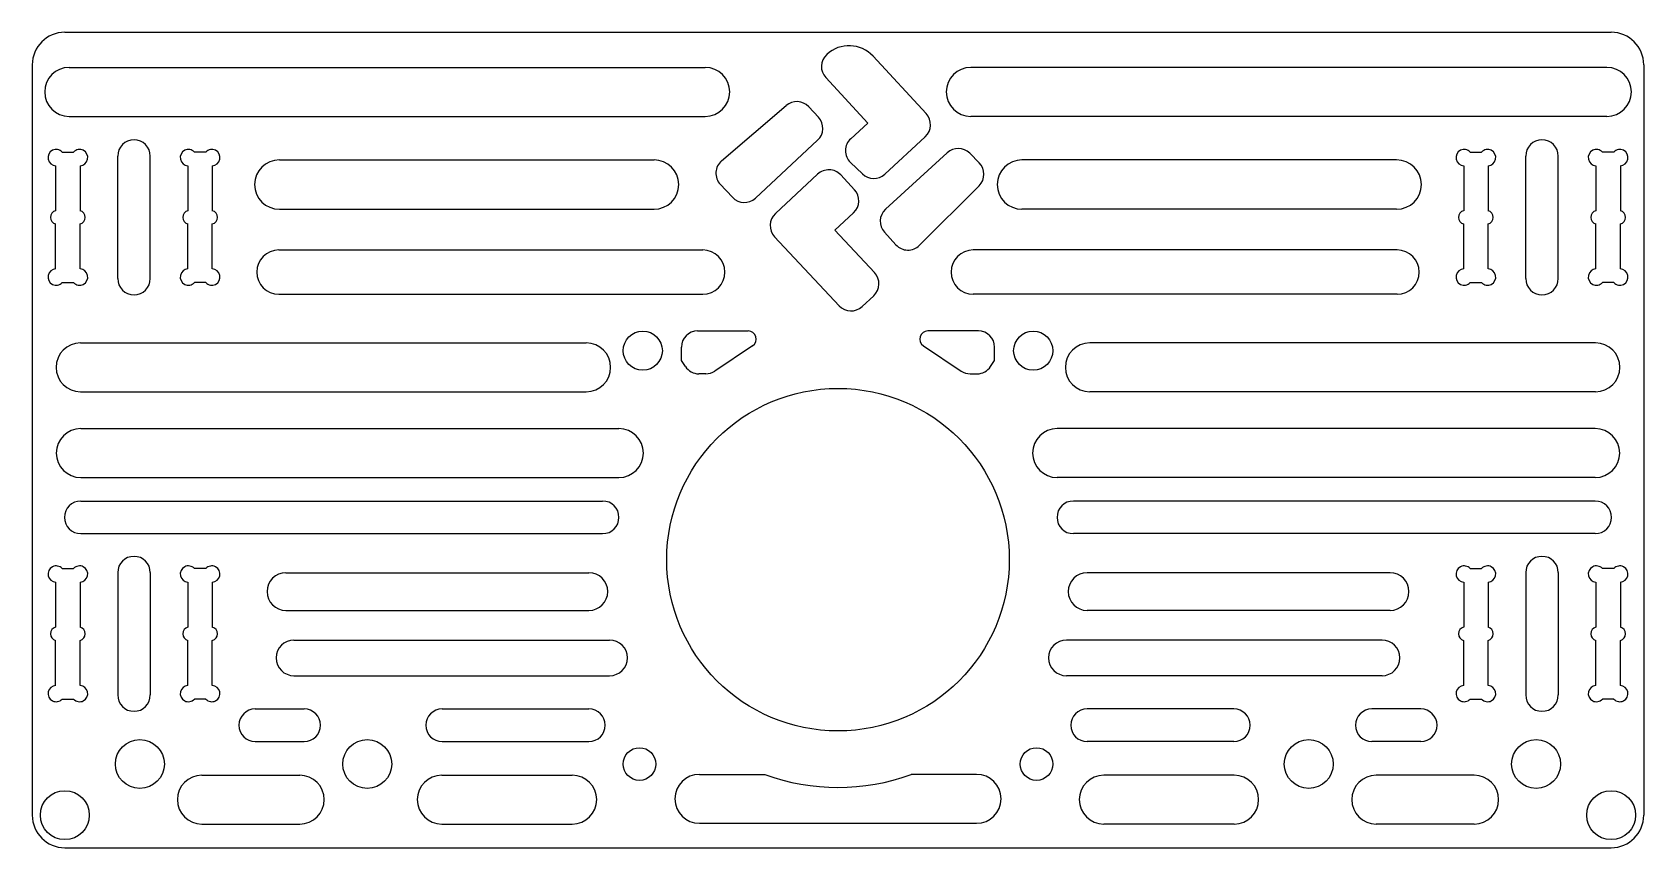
# Model space of a CAD drawing. Header units: millimetres. Extents: x 3.7 to 102.5, y 4.8 to 54.8.
import ezdxf

# ---------------------------------------------------------------- set-up
doc = ezdxf.new("R2010")
doc.units = ezdxf.units.MM

msp = doc.modelspace()

# ---------------------------------------------------------------- linework, layer by layer
at = {"color": 7, "linetype": 'Continuous', "lineweight": 25}
for p, q in [((5.666, 54.785), (100.466, 54.785)), ((52.374, 53.414), (52.388, 53.427)), ((3.666, 52.785), (3.666, 6.785)), ((5.931, 52.624), (44.931, 52.624)), ((58.471, 49.793), (55.214, 53.316)), ((100.208, 52.624), (61.201, 52.624)), ((102.466, 52.785), (102.466, 6.785)), ((54.889, 49.219), (52.318, 52.001)), ((5.931, 49.624), (44.931, 49.624)), ((45.931, 46.903), (49.887, 50.292)), ((51.269, 50.214), (51.867, 49.572)), ((100.208, 49.624), (61.201, 49.624)), ((53.845, 48.254), (54.889, 49.219)), ((5.504, 47.436), (6.202, 47.436)), ((14.307, 47.436), (13.609, 47.436)), ((51.816, 48.159), (48.008, 44.612)), ((55.932, 46.084), (58.415, 48.38)), ((91.826, 47.436), (92.524, 47.436)), ((100.629, 47.436), (99.931, 47.436)), ((5.103, 46.6), (5.103, 43.84)), ((6.603, 46.6), (6.603, 43.84)), ((8.906, 39.686), (8.906, 47.186)), ((10.906, 39.686), (10.906, 47.186)), ((13.208, 46.6), (13.208, 43.84)), ((14.708, 46.6), (14.708, 43.84)), ((18.816, 46.958), (41.786, 46.958)), ((54.56, 46.098), (53.831, 46.799)), ((59.759, 47.394), (55.978, 43.931)), ((61.717, 46.787), (61.142, 47.363)), ((87.316, 46.958), (64.346, 46.958)), ((91.425, 46.6), (91.425, 43.84)), ((92.925, 46.6), (92.925, 43.84)), ((95.227, 39.686), (95.227, 47.186)), ((97.227, 39.686), (97.227, 47.186)), ((99.53, 46.6), (99.53, 43.84)), ((101.03, 46.6), (101.03, 43.84)), ((46.594, 44.663), (45.85, 45.462)), ((49.229, 43.664), (51.818, 46.082)), ((53.231, 46.034), (54.074, 45.131)), ((58.062, 41.72), (61.717, 45.373)), ((18.816, 43.931), (41.786, 43.931)), ((54.026, 43.718), (52.879, 42.647)), ((87.316, 43.931), (64.346, 43.931)), ((5.103, 40.272), (5.103, 43.032)), ((6.603, 40.272), (6.603, 43.032)), ((13.208, 40.272), (13.208, 43.032)), ((14.708, 40.272), (14.708, 43.032)), ((52.879, 42.647), (55.308, 40.047)), ((55.915, 42.518), (56.617, 41.752)), ((91.425, 40.272), (91.425, 43.032)), ((92.925, 40.272), (92.925, 43.032)), ((99.53, 40.272), (99.53, 43.032)), ((101.03, 40.272), (101.03, 43.032)), ((53.135, 38.017), (49.181, 42.25)), ((18.79, 41.437), (44.774, 41.437)), ((87.343, 41.437), (61.359, 41.437)), ((5.504, 39.436), (6.202, 39.436)), ((14.307, 39.436), (13.609, 39.436)), ((18.79, 38.727), (44.774, 38.727)), ((55.26, 38.633), (54.549, 37.969)), ((87.343, 38.727), (61.359, 38.727)), ((91.826, 39.436), (92.524, 39.436)), ((100.629, 39.436), (99.931, 39.436)), ((6.629, 35.739), (37.629, 35.739)), ((44.462, 36.472), (47.555, 36.472)), ((61.671, 36.472), (58.578, 36.472)), ((99.504, 35.739), (68.504, 35.739)), ((43.462, 34.664), (43.462, 35.472)), ((43.712, 34.289), (43.462, 34.664)), ((47.832, 35.556), (45.516, 34.011)), ((58.301, 35.556), (60.617, 34.011)), ((62.421, 34.289), (62.671, 34.664)), ((62.671, 34.664), (62.671, 35.472)), ((44.961, 33.843), (44.544, 33.843)), ((61.172, 33.843), (61.589, 33.843)), ((6.629, 32.739), (37.629, 32.739)), ((99.504, 32.739), (68.504, 32.739)), ((6.638, 30.485), (39.638, 30.485)), ((99.495, 30.485), (66.495, 30.485)), ((6.638, 27.485), (39.638, 27.485)), ((99.495, 27.485), (66.495, 27.485)), ((6.638, 26.043), (38.638, 26.043)), ((99.495, 26.043), (67.495, 26.043)), ((6.638, 24.043), (38.638, 24.043)), ((99.495, 24.043), (67.495, 24.043)), ((5.504, 21.902), (6.202, 21.902)), ((14.307, 21.902), (13.609, 21.902)), ((91.826, 21.902), (92.524, 21.902)), ((100.629, 21.902), (99.931, 21.902)), ((5.103, 21.066), (5.103, 18.306)), ((6.603, 21.066), (6.603, 18.306)), ((8.906, 21.652), (8.906, 14.152)), ((10.906, 21.652), (10.906, 14.152)), ((13.208, 21.066), (13.208, 18.306)), ((14.708, 21.066), (14.708, 18.306)), ((19.219, 21.644), (37.796, 21.644)), ((86.914, 21.644), (68.337, 21.644)), ((91.425, 21.066), (91.425, 18.306)), ((92.925, 21.066), (92.925, 18.306)), ((95.227, 21.652), (95.227, 14.152)), ((97.227, 21.652), (97.227, 14.152)), ((99.53, 21.066), (99.53, 18.306)), ((101.03, 21.066), (101.03, 18.306)), ((19.219, 19.338), (37.796, 19.338)), ((86.914, 19.338), (68.337, 19.338)), ((5.103, 14.738), (5.103, 17.498)), ((6.603, 14.738), (6.603, 17.498)), ((13.208, 14.738), (13.208, 17.498)), ((14.708, 14.738), (14.708, 17.498)), ((19.711, 17.517), (39.065, 17.517)), ((86.422, 17.517), (67.068, 17.517)), ((91.425, 14.738), (91.425, 17.498)), ((92.925, 14.738), (92.925, 17.498)), ((99.53, 14.738), (99.53, 17.498)), ((101.03, 14.738), (101.03, 17.498)), ((19.711, 15.332), (39.065, 15.332)), ((86.422, 15.332), (67.068, 15.332)), ((5.504, 13.902), (6.202, 13.902)), ((14.307, 13.902), (13.609, 13.902)), ((91.826, 13.902), (92.524, 13.902)), ((100.629, 13.902), (99.931, 13.902)), ((17.338, 13.297), (20.338, 13.297)), ((28.796, 13.297), (37.796, 13.297)), ((77.337, 13.297), (68.337, 13.297)), ((88.795, 13.297), (85.795, 13.297)), ((17.338, 11.297), (20.338, 11.297)), ((28.796, 11.297), (37.796, 11.297)), ((77.337, 11.297), (68.337, 11.297)), ((88.795, 11.297), (85.795, 11.297)), ((14.066, 9.235), (20.066, 9.235)), ((28.776, 9.235), (36.776, 9.235)), ((44.566, 9.285), (48.582, 9.285)), ((61.566, 9.285), (57.551, 9.285)), ((77.356, 9.235), (69.356, 9.235)), ((92.066, 9.235), (86.066, 9.235)), ((14.066, 6.235), (20.066, 6.235)), ((28.776, 6.235), (36.776, 6.235)), ((44.566, 6.285), (61.566, 6.285)), ((77.356, 6.235), (69.356, 6.235)), ((92.066, 6.235), (86.066, 6.235)), ((5.666, 4.785), (100.466, 4.785))]:
    msp.add_line(p, q, dxfattribs=at)
for centre, radius in [((41.097, 35.261), 1.2), ((65.036, 35.261), 1.2), ((53.066, 22.447), 10.5), ((10.266, 9.919), 1.5), ((24.207, 9.919), 1.5), ((40.895, 9.919), 1), ((65.238, 9.919), 1), ((81.926, 9.919), 1.5), ((95.866, 9.919), 1.5), ((5.666, 6.785), 1.5), ((100.466, 6.785), 1.5)]:
    msp.add_circle(centre, radius, dxfattribs=at)
for centre, radius, start, end in [((5.666, 52.785), 2, 90, 180), ((100.466, 52.785), 2, 0, 90), ((53.052, 52.68), 1, 132.75239, 222.75239), ((53.745, 51.958), 2, 42.75239, 132.75239), ((5.931, 51.124), 1.5, 90, 270), ((44.931, 51.124), 1.5, 270, 90), ((61.201, 51.124), 1.5, 90, 270), ((100.208, 51.124), 1.5, 270, 90), ((50.537, 49.532), 1, 42.95833, 130.59182), ((51.135, 48.891), 1, 312.95833, 42.95833), ((57.736, 49.114), 1, 312.75239, 42.75239), ((5.135, 47.099), 0.5, 42.34236, 266.39583), ((6.572, 47.099), 0.5, 273.60417, 137.65764), ((9.906, 47.186), 1, 0, 180), ((13.24, 47.099), 0.5, 42.34236, 266.39583), ((14.677, 47.099), 0.5, 273.60417, 137.65764), ((54.524, 47.52), 1, 132.75239, 226.13107), ((60.434, 46.656), 1, 44.98222, 132.4803), ((91.456, 47.099), 0.5, 42.34236, 266.39583), ((92.893, 47.099), 0.5, 273.60417, 137.65764), ((96.227, 47.186), 1, 0, 180), ((99.561, 47.099), 0.5, 42.34236, 266.39583), ((100.998, 47.099), 0.5, 273.60417, 137.65764), ((18.816, 45.445), 1.514, 90, 270), ((41.786, 45.445), 1.514, 270, 90), ((46.582, 46.143), 1, 130.59182, 222.95833), ((61.01, 46.08), 1, 314.98222, 44.98222), ((64.346, 45.445), 1.514, 90, 270), ((87.316, 45.445), 1.514, 270, 90), ((52.5, 45.351), 1, 43.04998, 133.04998), ((55.253, 46.819), 1, 226.13107, 312.75239), ((47.326, 45.344), 1, 222.95833, 312.95833), ((53.343, 44.449), 1, 313.04998, 43.04998), ((5.207, 43.436), 0.417, 104.40614, 255.59386), ((6.499, 43.436), 0.417, 284.40614, 75.59386), ((13.312, 43.436), 0.417, 104.40614, 255.59386), ((14.604, 43.436), 0.417, 284.40614, 75.59386), ((49.911, 42.933), 1, 133.04998, 223.04998), ((56.653, 43.194), 1, 132.4803, 222.4803), ((91.528, 43.436), 0.417, 104.40614, 255.59386), ((92.821, 43.436), 0.417, 284.40614, 75.59386), ((99.634, 43.436), 0.417, 104.40614, 255.59386), ((100.926, 43.436), 0.417, 284.40614, 75.59386), ((57.355, 42.427), 1, 222.4803, 314.98222), ((18.79, 40.082), 1.355, 90, 270), ((44.774, 40.082), 1.355, 270, 90), ((61.359, 40.082), 1.355, 90, 270), ((87.343, 40.082), 1.355, 270, 90), ((5.135, 39.773), 0.5, 93.60417, 317.65764), ((6.572, 39.773), 0.5, 222.34236, 86.39583), ((9.906, 39.686), 1, 180, 0), ((13.24, 39.773), 0.5, 93.60417, 317.65764), ((14.677, 39.773), 0.5, 222.34236, 86.39583), ((54.577, 39.364), 1, 313.04998, 43.04998), ((91.456, 39.773), 0.5, 93.60417, 317.65764), ((92.893, 39.773), 0.5, 222.34236, 86.39583), ((96.227, 39.686), 1, 180, 0), ((99.561, 39.773), 0.5, 93.60417, 317.65764), ((100.998, 39.773), 0.5, 222.34236, 86.39583), ((53.866, 38.7), 1, 223.04998, 313.04998), ((6.629, 34.239), 1.5, 90, 270), ((37.629, 34.239), 1.5, 270, 90), ((44.462, 35.472), 1, 90, 180), ((47.555, 35.972), 0.5, 303.69007, 90), ((58.578, 35.972), 0.5, 90, 236.30993), ((61.671, 35.472), 1, 0, 90), ((68.504, 34.239), 1.5, 90, 270), ((99.504, 34.239), 1.5, 270, 90), ((44.544, 34.843), 1, 213.69007, 270), ((44.961, 34.843), 1, 270, 303.69007), ((61.172, 34.843), 1, 236.30993, 270), ((61.589, 34.843), 1, 270, 326.30993), ((6.638, 28.985), 1.5, 90, 270), ((39.638, 28.985), 1.5, 270, 90), ((66.495, 28.985), 1.5, 90, 270), ((99.495, 28.985), 1.5, 270, 90), ((6.638, 25.043), 1, 90, 270), ((38.638, 25.043), 1, 270, 90), ((67.495, 25.043), 1, 90, 270), ((99.495, 25.043), 1, 270, 90), ((5.135, 21.565), 0.5, 42.34236, 266.39583), ((6.572, 21.565), 0.5, 273.60417, 137.65764), ((9.906, 21.652), 1, 0, 180), ((13.24, 21.565), 0.5, 42.34236, 266.39583), ((14.677, 21.565), 0.5, 273.60417, 137.65764), ((91.456, 21.565), 0.5, 42.34236, 266.39583), ((92.893, 21.565), 0.5, 273.60417, 137.65764), ((96.227, 21.652), 1, 0, 180), ((99.561, 21.565), 0.5, 42.34236, 266.39583), ((100.998, 21.565), 0.5, 273.60417, 137.65764), ((19.219, 20.491), 1.153, 90, 270), ((37.796, 20.491), 1.153, 270, 90), ((68.337, 20.491), 1.153, 90, 270), ((86.914, 20.491), 1.153, 270, 90), ((5.207, 17.902), 0.417, 104.40614, 255.59386), ((6.499, 17.902), 0.417, 284.40614, 75.59386), ((13.312, 17.902), 0.417, 104.40614, 255.59386), ((14.604, 17.902), 0.417, 284.40614, 75.59386), ((91.528, 17.902), 0.417, 104.40614, 255.59386), ((92.821, 17.902), 0.417, 284.40614, 75.59386), ((99.634, 17.902), 0.417, 104.40614, 255.59386), ((100.926, 17.902), 0.417, 284.40614, 75.59386), ((19.711, 16.424), 1.092, 90, 270), ((39.065, 16.424), 1.092, 270, 90), ((67.068, 16.424), 1.092, 90, 270), ((86.422, 16.424), 1.092, 270, 90), ((5.135, 14.239), 0.5, 93.60417, 317.65764), ((6.572, 14.239), 0.5, 222.34236, 86.39583), ((9.906, 14.152), 1, 180, 0), ((13.24, 14.239), 0.5, 93.60417, 317.65764), ((14.677, 14.239), 0.5, 222.34236, 86.39583), ((91.456, 14.239), 0.5, 93.60417, 317.65764), ((92.893, 14.239), 0.5, 222.34236, 86.39583), ((96.227, 14.152), 1, 180, 0), ((99.561, 14.239), 0.5, 93.60417, 317.65764), ((100.998, 14.239), 0.5, 222.34236, 86.39583), ((17.338, 12.297), 1, 90, 270), ((20.338, 12.297), 1, 270, 90), ((28.796, 12.297), 1, 90, 270), ((37.796, 12.297), 1, 270, 90), ((68.337, 12.297), 1, 90, 270), ((77.337, 12.297), 1, 270, 90), ((85.795, 12.297), 1, 90, 270), ((88.795, 12.297), 1, 270, 90), ((14.066, 7.735), 1.5, 90, 270), ((20.066, 7.735), 1.5, 270, 90), ((28.776, 7.735), 1.5, 90, 270), ((36.776, 7.735), 1.5, 270, 90), ((44.566, 7.785), 1.5, 90, 270), ((53.066, 21.405), 12.923, 249.69804, 290.30196), ((61.566, 7.785), 1.5, 270, 90), ((69.356, 7.735), 1.5, 90, 270), ((77.356, 7.735), 1.5, 270, 90), ((86.066, 7.735), 1.5, 90, 270), ((92.066, 7.735), 1.5, 270, 90), ((5.666, 6.785), 2, 180, 270), ((100.466, 6.785), 2, 270, 0)]:
    msp.add_arc(centre, radius, start, end, dxfattribs=at)

doc.saveas('drawing.dxf')
